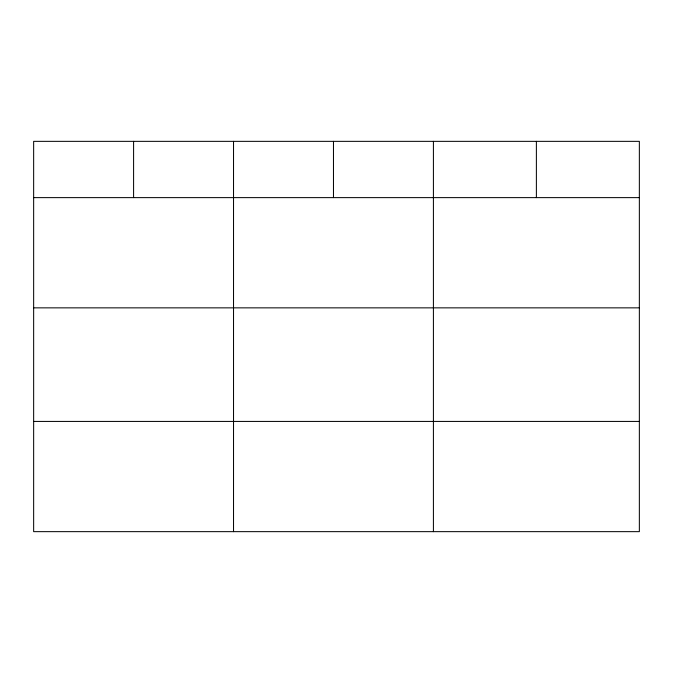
<?xml version="1.0" encoding="UTF-8"?>
<svg xmlns="http://www.w3.org/2000/svg" width="673" height="673" viewBox="0 0 673 673"><rect width="100%" height="100%" fill="white"/><g stroke="black" fill="none" stroke-linecap="round" stroke-linejoin="round"><path stroke-width="1.01" d="M639.35 307.855L639.35 141.347L33.65 141.347L33.65 531.653L639.35 531.653L639.35 307.855L33.65 307.855M33.65 197.626L639.35 197.626M33.65 421.424L639.35 421.424M536.381 141.347L536.381 197.626M433.412 141.347L433.412 531.653M333.471 141.347L333.471 197.626M233.531 141.347L233.531 531.653M133.591 141.347L133.591 197.626"/></g></svg>
